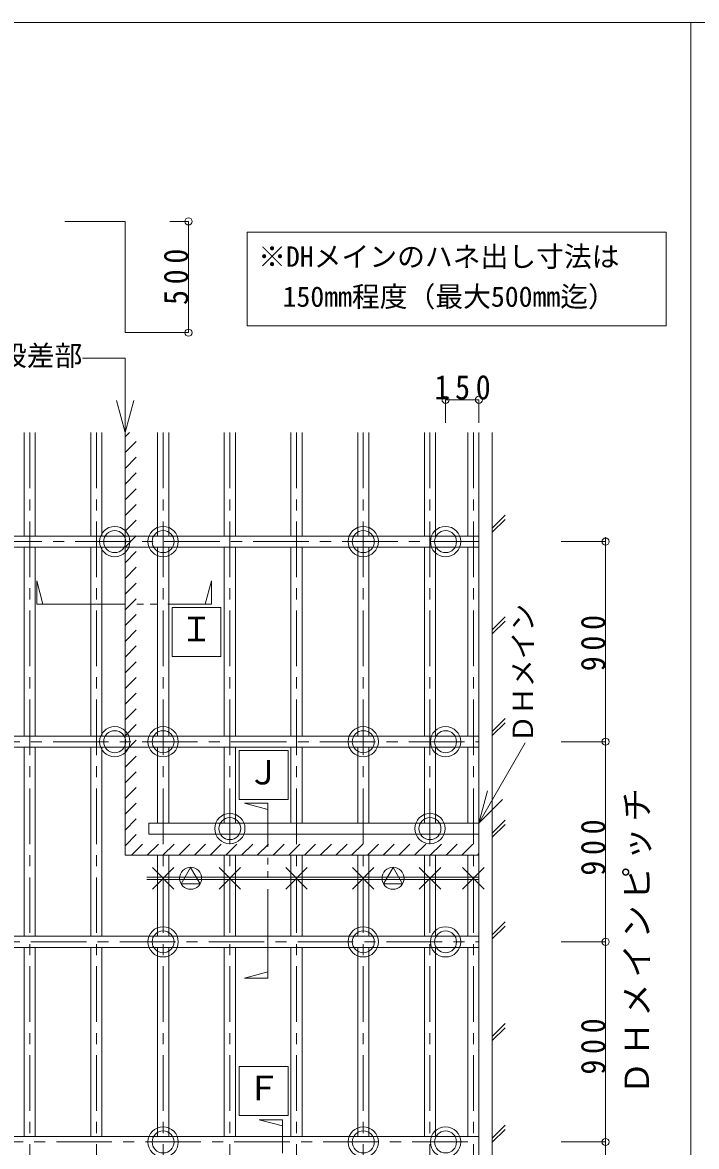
# Model space of a CAD drawing. Units: millimetres on the paper, enlarged 10 times, with parts at other scales. Extents: x -2077 to 2023, y -1433 to 1417.
# Drawn here: x -1289 to -682, y 406 to 1417 of the extents above; entities that cross this region are included whole.
import ezdxf
from ezdxf.enums import TextEntityAlignment as Align

# ---------------------------------------------------------------- set-up
doc = ezdxf.new("R2010")
doc.units = ezdxf.units.MM
doc.header["$LTSCALE"] = 10
doc.linetypes.add('CHAIN1', pattern=[8, 5, -1, 1, -1])
doc.linetypes.add('DOUBLE_CHAIN1', pattern=[8.8, 5, -1, 0.6, -0.6, 0.6, -1])
for name, color, linetype, lineweight in [('0-0_基本', 7, 'Continuous', 9), ('0-1_軸組', 7, 'Continuous', 9), ('0-2_インサート', 7, 'Continuous', 9), ('0-3_文字', 7, 'Continuous', 9), ('0-5_仕上', 7, 'Continuous', 9), ('F-0_図枠', 7, 'Continuous', 9), ('F-1_レイアウト', 7, 'Continuous', 9)]:
    doc.layers.add(name, color=color, linetype=linetype, lineweight=lineweight)
doc.styles.add('ＭＳ ゴシック', font='')
doc.styles.get('ＭＳ ゴシック').set_extended_font_data('MS Gothic')

msp = doc.modelspace()

# ---------------------------------------------------------------- linework, layer by layer
at = {"layer": '0-0_基本', "color": 4, "linetype": 'CHAIN1'}
for p, q in [((-1282.14, 1048.28), (-1282.14, 118.28)), ((-1222.14, 1048.28), (-1222.14, 118.28)), ((-1162.14, 1048.28), (-1162.14, 118.28)), ((-1102.14, 1048.28), (-1102.14, 118.28)), ((-1042.14, 1048.28), (-1042.14, 118.28)), ((-982.14, 1048.28), (-982.14, 118.28)), ((-922.14, 1048.28), (-922.14, 118.28)), ((-883.14, 1048.28), (-883.14, 118.28)), ((-1561.14, 950.28), (-878.14, 950.28)), ((-1741.14, 770.28), (-878.14, 770.28)), ((-1921.14, 590.28), (-878.14, 590.28)), ((-1978.14, 410.28), (-878.14, 410.28))]:
    msp.add_line(p, q, dxfattribs=at)
at = {"layer": '0-0_基本'}
for p, q in [((-878.14, 118.28), (-878.14, 1048.28)), ((-866.14, 1048.28), (-866.14, 106.28)), ((-866.14, 962.44), (-854.56, 974.01)), ((-866.14, 958.72), (-854.56, 970.29)), ((-866.14, 870.99), (-854.56, 882.56)), ((-866.14, 867.26), (-854.56, 878.83)), ((-866.14, 779.53), (-854.56, 791.1)), ((-866.14, 775.8), (-854.56, 787.38)), ((-866.14, 688.07), (-854.56, 699.64)), ((-866.14, 684.35), (-854.56, 695.92)), ((-1176.8, 648.41), (-878.14, 648.41)), ((-1171.77, 657.04), (-1152.5, 637.77)), ((-1171.77, 637.77), (-1152.5, 657.04)), ((-1111.77, 657.04), (-1092.5, 637.77)), ((-1111.77, 637.77), (-1092.5, 657.04)), ((-1051.77, 657.04), (-1032.5, 637.77)), ((-1051.77, 637.77), (-1032.5, 657.04)), ((-991.77, 657.04), (-972.5, 637.77)), ((-991.77, 637.77), (-972.5, 657.04)), ((-931.77, 657.04), (-912.5, 637.77)), ((-931.77, 637.77), (-912.5, 657.04)), ((-892.77, 657.04), (-873.5, 637.77)), ((-892.77, 637.77), (-873.5, 657.04)), ((-1176.8, 646.41), (-878.14, 646.41)), ((-866.14, 596.62), (-854.56, 608.19)), ((-866.14, 592.89), (-854.56, 604.46)), ((-866.14, 505.16), (-854.56, 516.73)), ((-866.14, 501.44), (-854.56, 513.01)), ((-866.14, 413.7), (-854.56, 425.27)), ((-866.14, 409.98), (-854.56, 421.55))]:
    msp.add_line(p, q, dxfattribs=at)
at = {"layer": '0-1_軸組'}
for p, q in [((-1287.14, 955.28), (-1287.14, 1048.28)), ((-1277.14, 955.28), (-1277.14, 1048.28)), ((-1227.14, 955.28), (-1227.14, 1048.28)), ((-1217.14, 955.28), (-1217.14, 1048.28)), ((-1167.14, 955.28), (-1167.14, 1048.28)), ((-1157.14, 955.28), (-1157.14, 1048.28)), ((-1107.14, 955.28), (-1107.14, 1048.28)), ((-1097.14, 955.28), (-1097.14, 1048.28)), ((-1047.14, 955.28), (-1047.14, 1048.28)), ((-1037.14, 955.28), (-1037.14, 1048.28)), ((-987.14, 955.28), (-987.14, 1048.28)), ((-977.14, 955.28), (-977.14, 1048.28)), ((-927.14, 955.28), (-927.14, 1048.28)), ((-917.14, 955.28), (-917.14, 1048.28)), ((-888.14, 955.28), (-888.14, 1048.28)), ((-878.14, 955.28), (-878.14, 1048.28)), ((-878.14, 955.28), (-1556.14, 955.28)), ((-878.14, 945.28), (-1566.14, 945.28)), ((-1287.14, 945.28), (-1287.14, 775.28)), ((-1277.14, 945.28), (-1277.14, 775.28)), ((-1227.14, 945.28), (-1227.14, 775.28)), ((-1217.14, 945.28), (-1217.14, 775.28)), ((-1167.14, 945.28), (-1167.14, 775.28)), ((-1157.14, 945.28), (-1157.14, 775.28)), ((-1107.14, 945.28), (-1107.14, 775.28)), ((-1097.14, 945.28), (-1097.14, 775.28)), ((-1047.14, 945.28), (-1047.14, 775.28)), ((-1037.14, 945.28), (-1037.14, 775.28)), ((-987.14, 945.28), (-987.14, 775.28)), ((-977.14, 945.28), (-977.14, 775.28)), ((-927.14, 945.28), (-927.14, 775.28)), ((-917.14, 945.28), (-917.14, 775.28)), ((-888.14, 945.28), (-888.14, 775.28)), ((-878.14, 945.28), (-878.14, 775.28)), ((-878.14, 775.28), (-1736.14, 775.28)), ((-878.14, 765.28), (-1746.14, 765.28)), ((-1287.14, 765.28), (-1287.14, 595.28)), ((-1277.14, 765.28), (-1277.14, 595.28)), ((-1227.14, 765.28), (-1227.14, 595.28)), ((-1217.14, 765.28), (-1217.14, 595.28)), ((-1167.14, 765.28), (-1167.14, 697.13)), ((-1157.14, 765.28), (-1157.14, 697.13)), ((-1107.14, 765.28), (-1107.14, 697.13)), ((-1097.14, 765.28), (-1097.14, 697.13)), ((-1047.14, 765.28), (-1047.14, 697.13)), ((-1037.14, 765.28), (-1037.14, 697.13)), ((-987.14, 765.28), (-987.14, 697.13)), ((-977.14, 765.28), (-977.14, 697.13)), ((-927.14, 765.28), (-927.14, 697.13)), ((-917.14, 765.28), (-917.14, 697.13)), ((-888.14, 765.28), (-888.14, 697.13)), ((-878.14, 765.28), (-878.14, 697.13)), ((-878.14, 697.13), (-1174.87, 697.13)), ((-1174.87, 697.13), (-1174.87, 687.13)), ((-878.14, 687.13), (-1174.87, 687.13)), ((-1167.14, 668.28), (-1167.14, 595.28)), ((-1167.14, 668.28), (-1157.14, 668.28)), ((-1157.14, 668.28), (-1157.14, 595.28)), ((-1107.14, 668.28), (-1107.14, 595.28)), ((-1107.14, 668.28), (-1097.14, 668.28)), ((-1097.14, 668.28), (-1097.14, 595.28)), ((-1047.14, 668.28), (-1047.14, 595.28)), ((-1047.14, 668.28), (-1037.14, 668.28)), ((-1037.14, 668.28), (-1037.14, 595.28)), ((-987.14, 668.28), (-987.14, 595.28)), ((-987.14, 668.28), (-977.14, 668.28)), ((-977.14, 668.28), (-977.14, 595.28)), ((-927.14, 668.28), (-927.14, 595.28)), ((-927.14, 668.28), (-917.14, 668.28)), ((-917.14, 668.28), (-917.14, 595.28)), ((-888.14, 668.28), (-888.14, 595.28)), ((-878.14, 668.28), (-878.14, 595.28)), ((-878.14, 595.28), (-1916.14, 595.28)), ((-878.14, 585.28), (-1926.14, 585.28)), ((-1287.14, 585.28), (-1287.14, 415.28)), ((-1277.14, 585.28), (-1277.14, 415.28)), ((-1227.14, 585.28), (-1227.14, 415.28)), ((-1217.14, 585.28), (-1217.14, 415.28)), ((-1167.14, 585.28), (-1167.14, 415.28)), ((-1157.14, 585.28), (-1157.14, 415.28)), ((-1107.14, 585.28), (-1107.14, 415.28)), ((-1097.14, 585.28), (-1097.14, 415.28)), ((-1047.14, 585.28), (-1047.14, 415.28)), ((-1037.14, 585.28), (-1037.14, 415.28)), ((-987.14, 585.28), (-987.14, 415.28)), ((-977.14, 585.28), (-977.14, 415.28)), ((-927.14, 585.28), (-927.14, 415.28)), ((-917.14, 585.28), (-917.14, 415.28)), ((-888.14, 585.28), (-888.14, 415.28)), ((-878.14, 585.28), (-878.14, 415.28)), ((-878.14, 415.28), (-1978.14, 415.28))]:
    msp.add_line(p, q, dxfattribs=at)
at = {"layer": '0-2_インサート'}
for p, q in [((-1137.39, 657.29), (-1145.95, 642.46)), ((-1128.82, 642.46), (-1137.39, 657.29)), ((-955.39, 657.29), (-963.95, 642.46)), ((-946.82, 642.46), (-955.39, 657.29)), ((-1145.95, 642.46), (-1128.82, 642.46)), ((-963.95, 642.46), (-946.82, 642.46))]:
    msp.add_line(p, q, dxfattribs=at)
for centre, radius in [((-1205.64, 950.28), 13.62), ((-1162.14, 950.28), 13.62), ((-982.14, 950.28), 13.62), ((-908.14, 950.28), 13.62), ((-1205.64, 950.28), 9.89), ((-1162.14, 950.28), 9.89), ((-982.14, 950.28), 9.89), ((-908.14, 950.28), 9.89), ((-1205.64, 770.28), 13.62), ((-1205.64, 770.28), 9.89), ((-1162.14, 770.28), 13.62), ((-1162.14, 770.28), 9.89), ((-982.14, 770.28), 13.62), ((-982.14, 770.28), 9.89), ((-908.14, 770.28), 13.62), ((-908.14, 770.28), 9.89), ((-1102.14, 692.13), 13.62), ((-1102.14, 692.13), 9.89), ((-922.14, 692.13), 13.62), ((-922.14, 692.13), 9.89), ((-1137.39, 647.41), 9.89), ((-955.39, 647.41), 9.89), ((-1162.14, 590.28), 13.62), ((-1162.14, 590.28), 9.89), ((-982.14, 590.28), 13.62), ((-982.14, 590.28), 9.89), ((-908.14, 590.28), 13.62), ((-908.14, 590.28), 9.89), ((-1162.14, 410.28), 13.62), ((-1162.14, 410.28), 9.89), ((-982.14, 410.28), 13.62), ((-982.14, 410.28), 9.89), ((-908.14, 410.28), 13.62), ((-908.14, 410.28), 9.89)]:
    msp.add_circle(centre, radius, dxfattribs=at)
at = {"layer": '0-3_文字'}
for p, q in [((-1139.32, 1238.23), (-1156.26, 1238.23)), ((-1139.32, 1138.23), (-1139.32, 1238.23)), ((-1086.67, 1228.46), (-1086.67, 1144.46)), ((-1086.67, 1228.46), (-709.66, 1228.46)), ((-709.66, 1228.46), (-709.66, 1144.46)), ((-1086.67, 1144.46), (-709.66, 1144.46)), ((-1139.32, 1138.23), (-1156.26, 1138.23)), ((-1196.28, 1048.28), (-1204.05, 1077.26)), ((-1196.28, 1048.28), (-1188.52, 1077.26)), ((-908.14, 1077.81), (-908.14, 1056.96)), ((-908.14, 1077.81), (-878.14, 1077.81)), ((-878.14, 1077.81), (-878.14, 1056.96)), ((-764.21, 954.28), (-764.21, 226.28)), ((-764.21, 950.28), (-804.21, 950.28)), ((-1275.84, 915.06), (-1270.23, 894.14)), ((-1275.84, 894.14), (-1275.84, 915.06)), ((-1118.66, 915.06), (-1124.27, 894.14)), ((-1118.66, 894.14), (-1118.66, 915.06)), ((-1245.84, 894.14), (-1275.84, 894.14)), ((-1154.14, 891.02), (-1110.14, 891.02)), ((-1154.14, 847.02), (-1154.14, 891.02)), ((-1118.66, 894.14), (-1148.66, 894.14)), ((-1110.14, 891.02), (-1110.14, 847.02)), ((-1110.14, 847.02), (-1154.14, 847.02)), ((-878.14, 697.13), (-836.41, 769.39)), ((-764.21, 770.28), (-804.21, 770.28)), ((-1093.83, 762.29), (-1049.83, 762.29)), ((-1093.83, 718.29), (-1093.83, 762.29)), ((-1049.83, 762.29), (-1049.83, 718.29)), ((-1049.83, 718.29), (-1093.83, 718.29)), ((-878.14, 697.13), (-870.37, 726.1)), ((-878.14, 697.13), (-856.92, 718.34)), ((-1088.91, 714.92), (-1067.98, 709.31)), ((-1067.98, 714.92), (-1088.91, 714.92)), ((-1067.98, 714.92), (-1067.98, 684.92)), ((-764.21, 590.28), (-804.21, 590.28)), ((-1093.83, 478.22), (-1049.83, 478.22)), ((-1093.83, 434.22), (-1093.83, 478.22)), ((-1049.83, 478.22), (-1049.83, 434.22)), ((-1049.83, 434.22), (-1093.83, 434.22)), ((-1075.64, 430.27), (-1054.72, 424.67)), ((-1054.72, 430.27), (-1075.64, 430.27)), ((-1054.72, 430.27), (-1054.72, 400.27)), ((-764.21, 410.28), (-804.21, 410.28))]:
    msp.add_line(p, q, dxfattribs=at)
at = {"layer": '0-3_文字', "color": 4, "linetype": 'DOUBLE_CHAIN1'}
for p, q in [((-1245.84, 894.14), (-1148.66, 894.14)), ((-1067.98, 587.74), (-1067.98, 684.92))]:
    msp.add_line(p, q, dxfattribs=at)
at = {"layer": '0-3_文字'}
for points in [[(-1234.8, 1115.4), (-1196.28, 1115.4), (-1196.28, 1048.28)], [(-1067.98, 587.74), (-1067.98, 557.74), (-1088.91, 557.74), (-1067.98, 563.34)]]:
    msp.add_lwpolyline(points, dxfattribs=at)
for centre in [(-1139.32, 1238.23), (-1139.32, 1138.23), (-908.14, 1077.81), (-878.14, 1077.81), (-764.21, 950.28), (-764.21, 770.28), (-764.21, 590.28), (-764.21, 410.28)]:
    msp.add_circle(centre, 3.19, dxfattribs=at)
at = {"layer": '0-5_仕上'}
for p, q in [((-1250.54, 1238.23), (-1196.28, 1238.23)), ((-1196.28, 1138.23), (-1196.28, 1238.23)), ((-1196.28, 1138.23), (-1139.32, 1138.23)), ((-1196.28, 1048.28), (-1196.28, 668.28)), ((-1196.28, 1044.41), (-1192.41, 1048.28)), ((-1196.28, 1030.26), (-1186.28, 1040.26)), ((-1196.28, 1016.12), (-1186.28, 1026.12)), ((-1196.28, 1001.98), (-1186.28, 1011.98)), ((-1196.28, 987.84), (-1186.28, 997.84)), ((-1196.28, 973.7), (-1186.28, 983.7)), ((-1196.28, 959.55), (-1186.28, 969.55)), ((-1196.28, 945.41), (-1186.28, 955.41)), ((-1196.28, 931.27), (-1186.28, 941.27)), ((-1196.28, 917.13), (-1186.28, 927.13)), ((-1196.28, 902.99), (-1186.28, 912.99)), ((-1196.28, 888.84), (-1186.28, 898.84)), ((-1196.28, 874.7), (-1186.28, 884.7)), ((-1196.28, 860.56), (-1186.28, 870.56)), ((-1196.28, 846.42), (-1186.28, 856.42)), ((-1196.28, 832.27), (-1186.28, 842.27)), ((-1196.28, 818.13), (-1186.28, 828.13)), ((-1196.28, 803.99), (-1186.28, 813.99)), ((-1196.28, 789.85), (-1186.28, 799.85)), ((-1196.28, 775.71), (-1186.28, 785.71)), ((-1196.28, 761.56), (-1186.28, 771.56)), ((-1196.28, 747.42), (-1186.28, 757.42)), ((-1196.28, 733.28), (-1186.28, 743.28)), ((-1196.28, 719.14), (-1186.28, 729.14)), ((-1196.28, 705), (-1186.28, 715)), ((-1196.28, 690.85), (-1186.28, 700.85)), ((-1196.28, 676.71), (-1186.28, 686.71)), ((-1190.57, 668.28), (-1180.57, 678.28)), ((-1190.57, 668.28), (-1180.57, 678.28)), ((-1176.43, 668.28), (-1166.43, 678.28)), ((-1162.28, 668.28), (-1152.28, 678.28)), ((-1148.14, 668.28), (-1138.14, 678.28)), ((-1134, 668.28), (-1124, 678.28)), ((-1119.86, 668.28), (-1109.86, 678.28)), ((-1105.71, 668.28), (-1095.71, 678.28)), ((-1091.57, 668.28), (-1081.57, 678.28)), ((-1077.43, 668.28), (-1067.43, 678.28)), ((-1063.29, 668.28), (-1053.29, 678.28)), ((-1049.15, 668.28), (-1039.15, 678.28)), ((-1035, 668.28), (-1025, 678.28)), ((-1020.86, 668.28), (-1010.86, 678.28)), ((-1006.72, 668.28), (-996.72, 678.28)), ((-992.58, 668.28), (-982.58, 678.28)), ((-978.44, 668.28), (-968.44, 678.28)), ((-964.29, 668.28), (-954.29, 678.28)), ((-950.15, 668.28), (-940.15, 678.28)), ((-936.01, 668.28), (-926.01, 678.28)), ((-921.87, 668.28), (-911.87, 678.28)), ((-907.72, 668.28), (-897.72, 678.28)), ((-893.58, 668.28), (-883.58, 678.28)), ((-1196.28, 668.28), (-878.14, 668.28)), ((-879.44, 668.28), (-878.14, 669.59))]:
    msp.add_line(p, q, dxfattribs=at)
at = {"layer": 'F-0_図枠'}
msp.add_line((2022.57, 1417.18), (-2077.43, 1417.18), dxfattribs=at)
at = {"layer": 'F-1_レイアウト'}
msp.add_line((-687.43, -1252.82), (-687.43, 1417.18), dxfattribs=at)

# ---------------------------------------------------------------- texts
at = {"layer": '0-3_文字', "style": 'ＭＳ ゴシック'}
for s, height, p in [('※DHメインのハネ出し寸法は', 18.33, (-1076.67, 1191.96)), ('150mm程度（最大500mm迄）', 18.33, (-1054.69, 1155.96)), ('天井段差部', 18.33, (-1359.8, 1102.9)), ('Ｉ', 21.99, (-1147.14, 854.02)), ('Ｊ', 21.99, (-1086.83, 725.29)), ('Ｆ', 21.99, (-1086.83, 441.22))]:
    msp.add_text(s, height=height, dxfattribs=at).set_placement(p, align=Align.BOTTOM_LEFT)
msp.add_text('ＤＨメイン', height=18.33, rotation=90, dxfattribs=at).set_placement((-823.91, 769.39), align=Align.BOTTOM_LEFT)
at = {"layer": '0-3_文字', "char_height": 21.99, "attachment_point": 7, "rotation": 90, "style": 'ＭＳ ゴシック'}
for s, insert in [('\\T1.38;\\W0.9;500', (-1139.32, 1163.1)), ('\\T1.38;\\W0.9;900', (-764.21, 833.66)), ('\\T1.17;ＤＨメインピッチ', (-722.9, 452.78)), ('\\T1.38;\\W0.9;900', (-764.21, 649.79)), ('\\T1.38;\\W0.9;900', (-764.21, 470.85))]:
    msp.add_mtext(s, dxfattribs=dict(at, insert=insert))
at = {"layer": '0-3_文字', "insert": (-918.14, 1077.81), "char_height": 21.99, "attachment_point": 7, "style": 'ＭＳ ゴシック'}
msp.add_mtext('\\T1.38;\\W0.9;150', dxfattribs=at)

doc.saveas('drawing.dxf')
